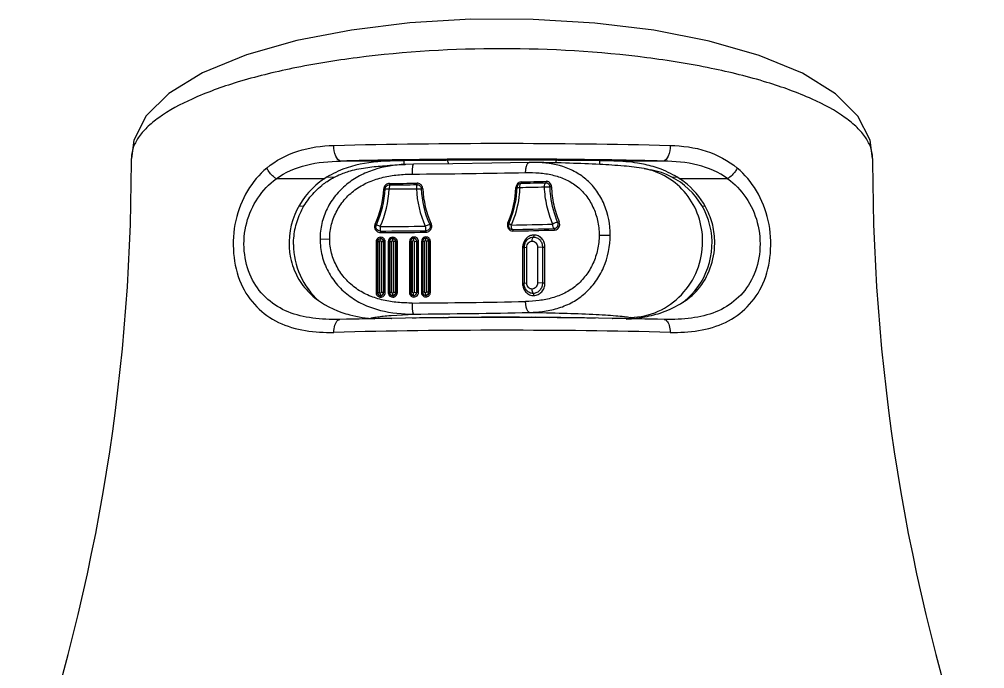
# Model space of a CAD drawing. Header units: millimetres. Extents: x 120 to 1856, y -818 to 764.
# Drawn here: x 1791.3 to 1855.7, y 720.9 to 764.2 of the extents above; entities that cross this region are included whole.
import ezdxf

# ---------------------------------------------------------------- set-up
doc = ezdxf.new("R2010")
doc.units = ezdxf.units.MM
doc.header["$LTSCALE"] = 0.1

msp = doc.modelspace()

# ---------------------------------------------------------------- linework, layer by layer
at = {"color": 7, "linetype": 'Continuous'}
for p, q in [((1798.8184, 754.9403), (1798.8184, 754.9264)), ((1848.2383, 754.9265), (1848.2383, 754.9412)), ((1848.2388, 754.9147), (1848.2389, 754.9268)), ((1816.0686, 754.7505), (1812.7719, 754.7505)), ((1816.2069, 754.8249), (1816.0635, 754.8224)), ((1817.0077, 754.5315), (1817.0036, 754.7632)), ((1817.0575, 754.5317), (1817.0776, 754.5327)), ((1817.1157, 754.5336), (1817.0582, 754.5306)), ((1817.0776, 754.5327), (1817.0582, 754.5317)), ((1817.6368, 754.5484), (1817.1157, 754.5336)), ((1825.7419, 754.6565), (1825.7385, 754.6565)), ((1827.1352, 754.7884), (1827.106, 754.6271)), ((1830.0491, 754.5271), (1830.0532, 754.7632)), ((1830.9933, 754.8224), (1830.8499, 754.8249)), ((1834.2849, 754.7505), (1830.9882, 754.7505)), ((1811.905, 753.6865), (1812.4023, 753.6976)), ((1833.0047, 754.2478), (1833.0038, 754.248)), ((1833.0055, 754.2476), (1833.4488, 754.1654)), ((1834.8252, 753.6938), (1835.1517, 753.6865)), ((1811.6927, 753.5778), (1808.4765, 753.5778)), ((1816.0285, 753.1717), (1816.0103, 752.8933)), ((1816.0346, 753.2644), (1816.0285, 753.1717)), ((1817.8627, 753.275), (1817.8521, 753.1822)), ((1824.5356, 753.2155), (1824.4699, 753.0727)), ((1824.522, 752.9963), (1824.5221, 752.9965)), ((1824.5221, 752.9965), (1824.7128, 752.9983)), ((1824.6169, 753.2028), (1824.6181, 753.2039)), ((1824.8176, 753.3677), (1824.7912, 753.2753)), ((1826.36, 753.0348), (1826.7068, 753.0439)), ((1826.478, 753.4032), (1826.4483, 753.3111)), ((1826.767, 753.2387), (1826.6927, 753.3262)), ((1826.8238, 753.047), (1826.7068, 753.0439)), ((1838.5803, 753.5778), (1835.3641, 753.5778)), ((1815.7396, 752.8935), (1815.6481, 752.8936)), ((1815.7396, 752.8935), (1816.0103, 752.8933)), ((1817.8208, 752.9039), (1818.1386, 752.9074)), ((1818.2459, 752.9087), (1818.1386, 752.9074)), ((1824.5231, 752.9947), (1824.459, 752.9943)), ((1809.9937, 751.7571), (1810.3482, 751.765)), ((1836.8509, 751.7618), (1837.04, 751.7576)), ((1815.1523, 750.5049), (1815.0683, 750.5417)), ((1815.4008, 750.3945), (1815.1523, 750.5049)), ((1818.7115, 750.5239), (1818.4162, 750.412)), ((1818.8111, 750.5612), (1818.7115, 750.5239)), ((1823.977, 750.5969), (1823.9188, 750.6312)), ((1824.1473, 750.4905), (1823.9753, 750.5946)), ((1827.3443, 750.7077), (1827.2352, 750.6687)), ((1815.4008, 750.3945), (1815.4145, 750.0927)), ((1815.4145, 750.0927), (1815.4191, 749.9921)), ((1818.6009, 750.1542), (1818.4519, 750.1105)), ((1818.4519, 750.1105), (1818.4639, 750.01)), ((1818.7068, 750.2714), (1818.6325, 750.1773)), ((1823.8926, 750.3926), (1823.9183, 750.3098)), ((1823.9252, 750.295), (1824.021, 750.1723)), ((1823.9908, 750.326), (1823.9877, 750.3315)), ((1824.0089, 750.2985), (1823.9908, 750.326)), ((1824.2222, 750.1919), (1824.2474, 750.0924)), ((1827.0033, 750.256), (1827.0341, 750.1574)), ((1830.0075, 749.8264), (1830.7448, 749.8267)), ((1811.3973, 749.5601), (1812.0422, 749.5788)), ((1815.145, 749.4716), (1815.13, 749.3793)), ((1815.13, 749.3793), (1815.222, 749.3833)), ((1815.13, 749.3793), (1815.13, 745.984)), ((1815.2202, 749.3879), (1815.2609, 749.3933)), ((1815.2202, 749.3879), (1815.2202, 745.9925)), ((1815.2609, 749.3933), (1815.3612, 749.3957)), ((1815.4346, 749.6798), (1815.3398, 749.6645)), ((1815.3612, 746.0004), (1815.3612, 749.3957)), ((1815.4148, 749.4458), (1815.4233, 749.5879)), ((1815.4837, 749.5786), (1815.4236, 749.588)), ((1815.4291, 749.5877), (1815.4866, 749.5783)), ((1815.4346, 749.6798), (1815.4295, 749.5857)), ((1815.4682, 749.3961), (1815.4682, 746.0007)), ((1815.4682, 749.3961), (1815.5752, 749.3942)), ((1815.5292, 749.5584), (1815.4837, 749.5786)), ((1815.5346, 749.5561), (1815.5296, 749.5591)), ((1815.5361, 749.5553), (1815.5346, 749.5561)), ((1815.5939, 749.5021), (1815.5361, 749.5553)), ((1815.5752, 749.3942), (1815.6271, 749.3889)), ((1815.5891, 749.505), (1815.6175, 749.4491)), ((1815.6224, 749.4461), (1815.5939, 749.5021)), ((1815.6175, 749.4491), (1815.6271, 749.3889)), ((1815.632, 749.3861), (1815.6224, 749.4461)), ((1815.6271, 745.9936), (1815.6271, 749.3889)), ((1815.6271, 749.3889), (1815.632, 749.3861)), ((1815.632, 749.3861), (1815.632, 745.9907)), ((1815.632, 749.3861), (1815.6425, 749.3841)), ((1815.6425, 749.3841), (1815.7387, 749.3813)), ((1815.7387, 745.986), (1815.7387, 749.3813)), ((1815.9605, 749.4745), (1815.9456, 749.3821)), ((1815.9456, 749.3821), (1816.0339, 749.3859)), ((1815.9456, 749.3821), (1815.9456, 745.9868)), ((1816.0325, 749.391), (1816.0707, 749.3962)), ((1816.0325, 749.391), (1816.0325, 745.9957)), ((1816.0707, 749.3962), (1816.1696, 749.3988)), ((1816.2485, 749.683), (1816.1543, 749.6676)), ((1816.1696, 746.0035), (1816.1696, 749.3988)), ((1816.2262, 749.5541), (1816.2222, 749.449)), ((1816.2347, 749.5912), (1816.2262, 749.5541)), ((1816.2944, 749.582), (1816.2347, 749.5912)), ((1816.2405, 749.5909), (1816.2973, 749.5815)), ((1816.2485, 749.683), (1816.2411, 749.5888)), ((1816.2745, 749.3993), (1816.2745, 746.004)), ((1816.3842, 749.3975), (1816.2745, 749.3993)), ((1816.3392, 749.562), (1816.2944, 749.582)), ((1816.3447, 749.5597), (1816.3396, 749.5627)), ((1816.3447, 749.5597), (1816.3424, 749.561)), ((1816.4037, 749.5058), (1816.3447, 749.5597)), ((1816.4374, 749.3922), (1816.3842, 749.3975)), ((1816.3994, 749.5084), (1816.4277, 749.4525)), ((1816.432, 749.4498), (1816.4037, 749.5058)), ((1816.4277, 749.4525), (1816.4374, 749.3922)), ((1816.4416, 749.3896), (1816.432, 749.4498)), ((1816.4374, 745.9968), (1816.4374, 749.3922)), ((1816.4374, 749.3922), (1816.4416, 749.3896)), ((1816.4416, 749.3896), (1816.4416, 745.9943)), ((1816.4416, 749.3896), (1816.4524, 749.3877)), ((1816.4524, 749.3877), (1816.551, 749.3849)), ((1816.551, 745.9896), (1816.551, 749.3849)), ((1817.3742, 749.4822), (1817.3594, 749.3896)), ((1817.3594, 749.3896), (1817.4413, 749.3931)), ((1817.3594, 749.3896), (1817.3594, 745.9943)), ((1817.4408, 749.3991), (1817.5711, 749.4069)), ((1817.4408, 749.3991), (1817.4408, 746.0037)), ((1817.6596, 749.6912), (1817.5664, 749.6756)), ((1817.5711, 746.0115), (1817.5711, 749.4069)), ((1817.6218, 749.4571), (1817.6408, 749.5994)), ((1817.7014, 749.5901), (1817.6408, 749.5994)), ((1817.6472, 749.5991), (1817.703, 749.5898)), ((1817.6596, 749.6912), (1817.6482, 749.597)), ((1817.6724, 749.4076), (1817.6724, 746.0122)), ((1817.6724, 749.4076), (1817.7859, 749.4059)), ((1817.7438, 749.571), (1817.7014, 749.5901)), ((1817.7491, 749.5686), (1817.7407, 749.5733)), ((1817.7491, 749.5686), (1817.7441, 749.5716)), ((1817.8078, 749.5148), (1817.7491, 749.5686)), ((1817.7859, 749.4059), (1817.8421, 749.4005)), ((1817.8042, 749.5171), (1817.8324, 749.4611)), ((1817.8358, 749.4589), (1817.8078, 749.5148)), ((1817.8324, 749.4611), (1817.8421, 749.4005)), ((1817.8453, 749.3986), (1817.8358, 749.4589)), ((1817.8421, 746.0051), (1817.8421, 749.4005)), ((1817.8421, 749.4005), (1817.8453, 749.3986)), ((1817.8453, 749.3986), (1817.8453, 746.0032)), ((1817.8453, 749.3986), (1817.8566, 749.3966)), ((1817.8566, 749.3966), (1817.9592, 749.3938)), ((1817.9592, 745.9985), (1817.9592, 749.3938)), ((1818.1746, 749.488), (1818.1598, 749.3954)), ((1818.1598, 749.3954), (1818.2381, 749.3987)), ((1818.1598, 749.3954), (1818.1598, 746.0001)), ((1818.2381, 749.4052), (1818.3644, 749.4129)), ((1818.2381, 749.4052), (1818.2381, 746.0098)), ((1818.3644, 746.0176), (1818.3644, 749.4129)), ((1818.4584, 749.6974), (1818.3657, 749.6817)), ((1818.4215, 749.5684), (1818.4142, 749.4633)), ((1818.4368, 749.6055), (1818.4215, 749.5684)), ((1818.5117, 749.5912), (1818.4368, 749.6055)), ((1818.4584, 749.6974), (1818.4448, 749.6031)), ((1818.4638, 749.4138), (1818.4638, 746.0184)), ((1818.6373, 749.4067), (1818.4638, 749.4138)), ((1818.5386, 749.5779), (1818.5117, 749.5912)), ((1818.5404, 749.5768), (1818.5386, 749.5779)), ((1818.5988, 749.5234), (1818.5404, 749.5768)), ((1818.5442, 749.5752), (1818.5407, 749.5772)), ((1818.6373, 749.4067), (1818.5988, 749.5234)), ((1818.6021, 749.5211), (1818.6399, 749.4051)), ((1818.6373, 746.0114), (1818.6373, 749.4067)), ((1818.6373, 749.4067), (1818.6399, 749.4051)), ((1818.6399, 749.4051), (1818.6399, 746.0098)), ((1818.6399, 749.4051), (1818.7565, 749.4005)), ((1818.7565, 746.0051), (1818.7565, 749.4005)), ((1824.9018, 748.9914), (1824.9965, 748.9987)), ((1824.9018, 748.9914), (1824.9018, 746.5947)), ((1824.9965, 748.999), (1825.1829, 749.0136)), ((1824.9965, 748.999), (1824.9965, 746.6023)), ((1825.1829, 746.6169), (1825.1829, 749.0136)), ((1825.897, 749.0294), (1825.897, 746.6327)), ((1825.897, 749.0294), (1826.2264, 749.0263)), ((1826.2264, 749.0263), (1826.2264, 746.6296)), ((1826.2264, 749.0263), (1826.3934, 749.0248)), ((1826.3934, 746.6281), (1826.3934, 749.0248)), ((1824.9965, 746.602), (1824.9018, 746.5947)), ((1825.1829, 746.6169), (1824.9965, 746.6023)), ((1826.2264, 746.6296), (1825.897, 746.6327)), ((1826.3934, 746.6281), (1826.2264, 746.6296)), ((1815.1983, 745.9857), (1815.13, 745.984)), ((1815.2227, 745.9881), (1815.1983, 745.9857)), ((1815.2202, 745.9925), (1815.261, 745.9979)), ((1815.2202, 745.9926), (1815.2314, 745.9262)), ((1815.2314, 745.9262), (1815.27, 745.8619)), ((1815.261, 745.9979), (1815.3067, 745.9997)), ((1815.4177, 745.8407), (1815.4148, 745.9506)), ((1815.6271, 745.9936), (1815.4682, 746.0007)), ((1815.632, 745.9907), (1815.6271, 745.9936)), ((1815.7387, 745.986), (1815.632, 745.9907)), ((1816.0121, 745.9885), (1815.9456, 745.9868)), ((1816.0349, 745.9907), (1816.0121, 745.9885)), ((1816.0325, 745.9957), (1816.0446, 745.9272)), ((1816.1164, 746.0027), (1816.034, 745.9968)), ((1816.0446, 745.9272), (1816.0836, 745.8637)), ((1816.2222, 745.9538), (1816.2259, 745.8473)), ((1816.4374, 745.9968), (1816.2745, 746.004)), ((1816.4416, 745.9943), (1816.4374, 745.9968)), ((1816.551, 745.9896), (1816.4416, 745.9943)), ((1817.4228, 745.9961), (1817.3594, 745.9943)), ((1817.4427, 745.998), (1817.4228, 745.9961)), ((1817.5204, 746.0107), (1817.4408, 746.0037)), ((1817.4408, 746.0037), (1817.4533, 745.9346)), ((1817.4533, 745.9346), (1817.4924, 745.871)), ((1817.6277, 745.8535), (1817.6218, 745.9619)), ((1817.6724, 746.0122), (1817.8421, 746.0051)), ((1817.8453, 746.0032), (1817.8421, 746.0051)), ((1817.9592, 745.9985), (1817.8453, 746.0032)), ((1818.2214, 746.0019), (1818.1598, 746.0001)), ((1818.2396, 746.0036), (1818.2214, 746.0019)), ((1818.3151, 746.0167), (1818.2381, 746.0098)), ((1818.2381, 746.0098), (1818.2505, 745.9409)), ((1818.2505, 745.9409), (1818.2897, 745.8769)), ((1818.4142, 745.9681), (1818.421, 745.8616)), ((1818.6373, 746.0114), (1818.4638, 746.0184)), ((1818.6399, 746.0098), (1818.6373, 746.0114)), ((1818.7565, 746.0051), (1818.6399, 746.0098)), ((1815.27, 745.8619), (1815.3183, 745.8227)), ((1815.3181, 745.8219), (1815.3222, 745.8195)), ((1815.319, 745.8214), (1815.3222, 745.8195)), ((1815.4241, 745.793), (1815.3616, 745.8025)), ((1815.3656, 745.8001), (1815.4238, 745.7904)), ((1815.4241, 745.793), (1815.4177, 745.8407)), ((1815.4285, 745.7904), (1815.4241, 745.793)), ((1815.4285, 745.7904), (1815.4346, 745.6853)), ((1816.0836, 745.8637), (1816.1309, 745.8253)), ((1816.1303, 745.8249), (1816.1355, 745.8218)), ((1816.2354, 745.7962), (1816.1733, 745.8056)), ((1816.1776, 745.8031), (1816.2351, 745.7936)), ((1816.2259, 745.8473), (1816.2354, 745.7962)), ((1816.2398, 745.7936), (1816.2354, 745.7962)), ((1816.2398, 745.7936), (1816.2485, 745.6885)), ((1817.4924, 745.871), (1817.5391, 745.8329)), ((1817.5382, 745.8327), (1817.5431, 745.8298)), ((1817.5431, 745.8298), (1817.5504, 745.8257)), ((1817.6418, 745.8044), (1817.5806, 745.8137)), ((1817.5851, 745.811), (1817.6415, 745.8018)), ((1817.6418, 745.8044), (1817.6277, 745.8535)), ((1817.6462, 745.8018), (1817.6418, 745.8044)), ((1817.6462, 745.8018), (1817.6596, 745.6967)), ((1818.2897, 745.8769), (1818.3365, 745.8385)), ((1818.3353, 745.8386), (1818.3405, 745.8356)), ((1818.3356, 745.8391), (1818.3365, 745.8385)), ((1818.3405, 745.8356), (1818.351, 745.8298)), ((1818.3773, 745.82), (1818.4381, 745.8105)), ((1818.3818, 745.8171), (1818.4378, 745.808)), ((1818.421, 745.8616), (1818.4381, 745.8105)), ((1818.4424, 745.808), (1818.4381, 745.8105)), ((1818.4424, 745.808), (1818.4584, 745.7029)), ((1812.7237, 744.2011), (1812.4524, 744.1977)), ((1816.1063, 744.4676), (1816.1345, 744.4699)), ((1816.1345, 744.4699), (1817.6408, 744.5612)), ((1816.1541, 744.2735), (1816.1837, 744.274)), ((1819.5961, 744.3243), (1819.9728, 744.3285)), ((1825.7904, 744.3794), (1826.7083, 744.3318)), ((1830.8732, 744.274), (1830.9025, 744.2735)), ((1832.3537, 744.2901), (1832.0938, 744.3383)), ((1834.6079, 744.1977), (1834.3331, 744.2011))]:
    msp.add_line(p, q, dxfattribs=at)
for points in [[(1848.2382, 754.9141), (1848.0649, 756.1404), (1847.2483, 757.7498), (1845.7727, 759.2294), (1843.5648, 760.5974), (1840.6772, 761.7933), (1837.3409, 762.7484), (1833.6587, 763.4659), (1829.7172, 763.9478), (1825.6121, 764.192), (1821.4611, 764.1935), (1817.3836, 763.9535), (1813.4892, 763.4807), (1809.8492, 762.7796), (1806.5017, 761.836), (1803.5714, 760.6375), (1801.3177, 759.2549), (1799.8157, 757.7592), (1798.9907, 756.1353), (1798.8185, 754.9141)], [(1825.3503, 754.6547), (1822.8612, 754.6082), (1820.2457, 754.5721), (1817.6368, 754.5484)], [(1825.7384, 754.6557), (1825.6591, 754.6567), (1825.3502, 754.6547)], [(1824.522, 752.9963), (1824.4409, 752.1964), (1824.2497, 751.3541), (1823.9753, 750.5946)], [(1815.4236, 749.588), (1815.3739, 749.5813), (1815.3125, 749.5544), (1815.2621, 749.5094), (1815.2296, 749.449), (1815.2202, 749.3879)], [(1816.2347, 749.5912), (1816.185, 749.5844), (1816.1224, 749.5562), (1816.0727, 749.5103), (1816.0416, 749.4509), (1816.0325, 749.391)], [(1817.6408, 749.5994), (1817.5691, 749.5852), (1817.5028, 749.5427), (1817.4578, 749.4793), (1817.4408, 749.3991)], [(1818.4368, 749.6055), (1818.3653, 749.5913), (1818.2997, 749.5487), (1818.255, 749.485), (1818.2381, 749.4052)], [(1825.0458, 749.2587), (1825.0058, 749.1123), (1824.9965, 748.999)]]:
    msp.add_lwpolyline(points, dxfattribs=at)
for centre, radius, start, end in [((1669.1742, 754.6678), 129.644, 0, 0.114425), ((1977.8826, 754.6678), 129.644, 179.885519, 180), ((1669.2649, 754.666), 129.5533, 340.449588, 0.000765), ((1822.317, 393.3443), 361.5322, 90.991113, 91.512889), ((1823.5284, 341.8998), 412.9181, 88.964834, 91.035166), ((1823.5284, 315.66), 439.2259, 89.044886, 90.955114), ((1824.9868, 404.6467), 350.2272, 88.47869, 89.017308), ((1977.7907, 754.6659), 129.5521, 179.99917, 199.550533), ((1813.899, 1292.9381), 539.0658, 270.388106, 271.190852), ((1814.7854, 748.9011), 5.6068, 123.476419, 127.32177), ((1814.6926, 749.1813), 5.0693, 128.513949, 128.872247), ((1814.7269, 749.1373), 5.1251, 124.27904, 128.508268), ((1816.0377, 752.8744), 0.3905, 129.369077, 139.21272), ((1813.532, 1342.8454), 589.679, 270.2425741, 270.4197716), ((1813.5425, 1337.9025), 584.6434, 270.2442061, 270.4233215), ((1817.8644, 752.8943), 0.3812, 40.682574, 50.813893), ((1824.8773, 752.9758), 0.4188, 176.018226, 177.47767), ((1824.8748, 752.9761), 0.4162, 166.577988, 176.03249), ((1824.8216, 752.9837), 0.2998, 133.036869, 177.598667), ((1824.8519, 752.9858), 0.391, 139.777434, 144.022284), ((1824.8454, 752.9913), 0.3825, 131.164714, 139.781391), ((1815.2735, 1215.8348), 462.9328, 271.168348, 271.372268), ((1817.4517, 1131.7673), 378.5632, 271.110915, 271.361769), ((1813.1337, 1319.0372), 565.7908, 271.18292, 271.351111), ((1832.2714, 748.9011), 5.6068, 52.67823, 56.523581), ((1809.4445, 753.1755), 6.21, 334.904933, 357.397934), ((1809.4159, 753.1818), 6.3302, 334.983621, 357.389674), ((1809.3583, 753.1921), 6.6587, 335.156307, 357.428426), ((1813.5477, 1332.1179), 579.2298, 270.2435924, 270.422684), ((1824.5779, 753.2015), 6.7637, 182.521864, 204.356912), ((1824.5847, 753.1962), 6.4526, 182.564701, 204.465082), ((1824.5696, 753.1897), 6.3299, 182.544433, 204.534247), ((1817.8005, 753.2731), 6.6643, 336.645244, 357.602481), ((1824.2508, 750.4757), 0.3, 156.657656, 208.745011), ((1815.4383, 1205.4954), 455.0883, 271.096534, 271.444686), ((1813.5612, 1326.8483), 576.4568, 270.1828429, 270.4825632), ((1813.734, 1296.1868), 546.0967, 270.176319, 270.495002), ((1813.586, 1326.6909), 576.7018, 270.1821035, 270.4844853), ((1818.4471, 750.3989), 0.289, 302.141238, 309.914986), ((1824.2684, 750.4623), 0.3818, 203.544051, 205.988261), ((1815.454, 1190.8935), 440.7888, 271.139798, 271.501397), ((1814.151, 1256.1829), 506.1904, 271.142494, 271.45802), ((1814.6653, 749.2066), 5.0347, 180.019301, 228.347621), ((1815.4249, 749.3893), 0.1985, 88.791046, 90.24268), ((1815.4249, 749.3816), 0.2061, 59.456906, 72.59603), ((1815.4287, 749.3884), 0.1983, 54.522329, 59.296119), ((1815.4314, 749.3825), 0.202, 59.286979, 60.807356), ((1815.4278, 749.3876), 0.1995, 36.049527, 54.447843), ((1816.2363, 749.3948), 0.1962, 88.751236, 90.2624), ((1816.236, 749.3862), 0.2047, 59.577328, 72.567054), ((1816.2395, 749.3925), 0.1975, 54.478103, 59.301505), ((1816.2385, 749.3915), 0.1989, 35.998207, 54.402513), ((1817.6428, 749.4067), 0.1925, 88.686787, 90.293847), ((1817.642, 749.3963), 0.2029, 63.851389, 72.506677), ((1817.6479, 749.3981), 0.1983, 62.082306, 65.169586), ((1817.6434, 749.3994), 0.1995, 59.689519, 63.837942), ((1817.6452, 749.4024), 0.1959, 54.390294, 59.291889), ((1817.6439, 749.4011), 0.1978, 35.902232, 54.311028), ((1818.4391, 749.4164), 0.1889, 88.644983, 90.315824), ((1818.4387, 749.4102), 0.1951, 72.079076, 88.574275), ((1818.4384, 749.4094), 0.196, 66.306584, 72.0528), ((1818.4368, 749.4058), 0.2, 59.381053, 66.301368), ((1818.4414, 749.4059), 0.1975, 58.749245, 60.53031), ((1818.4408, 749.4048), 0.1987, 53.783175, 58.745775), ((1818.4384, 749.4019), 0.2025, 36.037538, 53.722034), ((1815.368, 743.4389), 2.5615, 90.151417, 91.372492), ((1816.1797, 743.4867), 2.5168, 90.228758, 91.43985), ((1817.5866, 743.5773), 2.4343, 90.36509, 91.556369), ((1818.3828, 743.6382), 2.3795, 90.442686, 91.63107), ((1815.424, 745.991), 0.1995, 229.28037, 238.230059), ((1815.421, 745.995), 0.2014, 239.289198, 240.612396), ((1815.4234, 745.9998), 0.2067, 240.663253, 252.589873), ((1815.4281, 745.9983), 0.2078, 239.35332, 252.498108), ((1815.428, 745.9902), 0.1998, 268.797953, 270.143741), ((1816.2442, 745.9878), 0.2985, 231.830254, 232.739669), ((1816.2355, 745.9922), 0.1976, 229.373999, 237.92168), ((1816.2326, 745.9972), 0.2005, 239.382424, 240.720904), ((1816.2365, 745.9938), 0.1995, 237.928922, 239.287058), ((1816.2348, 746.0015), 0.2053, 240.766849, 252.562383), ((1816.2392, 745.9988), 0.2052, 239.626978, 252.517995), ((1816.2388, 745.9897), 0.1962, 268.89072, 270.263241), ((1817.6558, 745.9927), 0.2956, 231.019942, 231.97947), ((1817.6441, 745.9988), 0.197, 215.777485, 229.421019), ((1817.6424, 745.9969), 0.1944, 229.444354, 237.82655), ((1817.6431, 745.9982), 0.1959, 237.835395, 239.287681), ((1817.6415, 746.0069), 0.2025, 239.535593, 252.51289), ((1817.6454, 746.0026), 0.2009, 241.745121, 252.512737), ((1814.1436, 1266.5976), 521.3122, 270.374437, 271.204522), ((1817.6446, 745.9919), 0.1901, 269.067682, 270.475301), ((1818.455, 745.9971), 0.294, 230.596247, 231.540846), ((1818.4409, 746.0035), 0.1957, 215.622581, 229.459877), ((1818.4388, 746.0011), 0.1925, 229.487085, 237.516104), ((1818.4394, 746.0021), 0.1937, 237.526196, 239.288694), ((1818.4389, 746.0098), 0.1996, 239.145507, 252.027441), ((1818.4415, 746.0061), 0.1983, 242.830095, 252.489709), ((1818.4405, 745.9948), 0.1868, 269.177823, 270.598592), ((1813.926, 1294.5795), 550.0309, 270.386962, 271.191689), ((1822.1571, 378.4863), 365.8364, 90.940205, 91.477693), ((1823.5284, 292.1225), 452.2111, 89.069362, 90.930631), ((1823.1127, 441.9836), 302.3612, 90.666385, 91.056345), ((1823.5288, 404.9722), 339.3749, 89.617152, 90.60035), ((1823.6084, 414.6412), 329.7056, 89.330935, 89.619758), ((1823.8831, 438.1438), 306.2014, 88.898268, 89.330987), ((1824.6586, 367.0642), 377.261, 88.530445, 89.051674), ((1831.0968, 755.5743), 11.3715, 273.572725, 277.069561), ((1831.2369, 754.3676), 10.1568, 277.123093, 277.947756)]:
    msp.add_arc(centre, radius, start, end, dxfattribs=at)
for centre, major_axis, ratio, start_param, end_param in [((1832.4946, 749.2572), (4.8235, 1.4669), 0.9895076, -1.1967232, 1.0878766), ((1823.5284, 772.5481), (0.9403, 41.4777), 0.0850288, -2.3167782, -2.3155805)]:
    msp.add_ellipse(centre, major_axis=major_axis, ratio=ratio, start_param=start_param, end_param=end_param, dxfattribs=at)
for points, knots in [([(1848.2383, 754.9412), (1848.2374, 755.1722), (1848.1491, 755.66), (1847.7786, 756.3563), (1847.189, 757.032), (1846.0357, 757.9712), (1844.0241, 759.0351), (1841.014, 760.1111), (1837.319, 761.0191), (1831.4353, 761.9635), (1823.5237, 762.4154), (1815.6174, 761.9654), (1809.7407, 761.0182), (1806.0518, 760.1154), (1803.0385, 759.0387), (1801.0257, 757.9731), (1799.8683, 757.0329), (1799.2788, 756.3564), (1798.9082, 755.6598), (1798.819, 755.1712), (1798.8184, 754.9403)], [0, 0, 0, 0, 0.0128449, 0.0269931, 0.0433713, 0.0624043, 0.1094214, 0.1689598, 0.2399223, 0.3206905, 0.5001048, 0.6794496, 0.7598874, 0.8309009, 0.8903256, 0.9375746, 0.9566022, 0.9729649, 0.9871567, 1, 1, 1, 1]), ([(1807.8419, 754.2845), (1808.4424, 754.7965), (1809.9051, 755.559), (1811.5098, 755.772), (1812.3182, 755.7959)], [0, 0, 0, 0, 0.4938432, 1, 1, 1, 1]), ([(1812.7719, 754.7505), (1812.6204, 754.766), (1812.357, 755.1755), (1812.3182, 755.5517), (1812.3182, 755.7957)], [0, 0, 0, 0, 0.3842284, 1, 1, 1, 1]), ([(1834.7386, 755.7957), (1834.7386, 755.5517), (1834.6998, 755.1756), (1834.4364, 754.766), (1834.2849, 754.7505)], [0, 0, 0, 0, 0.6156465, 1, 1, 1, 1]), ([(1834.7386, 755.7966), (1835.55, 755.7749), (1837.1582, 755.5647), (1838.6129, 754.7911), (1839.2151, 754.2849)], [0, 0, 0, 0, 0.5078365, 1, 1, 1, 1]), ([(1807.8419, 754.2845), (1807.3453, 753.8534), (1806.4423, 752.7904), (1805.664, 750.7954), (1805.5321, 748.6336), (1805.9945, 746.6018), (1807.0786, 744.9806), (1809.1359, 743.5387), (1811.0625, 743.3213), (1812.3077, 743.3444)], [0, 0, 0, 0, 0.1251598, 0.2603947, 0.4003824, 0.5317044, 0.6500109, 0.762959, 1, 1, 1, 1]), ([(1808.4765, 753.5778), (1808.4123, 753.6193), (1808.1588, 753.8126), (1807.9518, 754.0688), (1807.8419, 754.2845)], [0, 0, 0, 0, 0.2399326, 1, 1, 1, 1]), ([(1808.4765, 753.5778), (1809.072, 754.0105), (1810.4985, 754.6111), (1812.0062, 754.7371), (1812.7719, 754.7505)], [0, 0, 0, 0, 0.4901078, 1, 1, 1, 1]), ([(1817.0582, 754.5317), (1816.3632, 754.4951), (1815.315, 754.3332), (1814.0236, 753.7962), (1813.144, 753.2218), (1812.4007, 752.4798), (1811.8347, 751.5946), (1811.48, 750.6055), (1811.399, 749.9077), (1811.3995, 749.5601)], [0, 0, 0, 0, 0.2501863, 0.3754259, 0.500476, 0.6253452, 0.7501564, 0.8750265, 1, 1, 1, 1]), ([(1811.8404, 753.3722), (1812.0977, 753.5476), (1812.6099, 753.832), (1813.5313, 754.1606), (1814.5594, 754.344), (1815.7766, 754.4581), (1816.6051, 754.5086), (1817.0575, 754.5317)], [0, 0, 0, 0, 0.17259, 0.322512, 0.5402138, 0.748992, 1, 1, 1, 1]), ([(1816.0686, 754.7505), (1815.7964, 754.7454), (1814.7307, 754.6938), (1813.6635, 754.4878), (1812.9202, 754.204)], [0, 0, 0, 0, 0.254943, 1, 1, 1, 1]), ([(1817.5505, 753.8847), (1817.5505, 753.9665), (1817.5541, 754.1235), (1817.5691, 754.3287), (1817.5924, 754.4673), (1817.6142, 754.5316), (1817.6301, 754.5483), (1817.6367, 754.5484)], [0, 0, 0, 0, 0.3613588, 0.6917884, 0.9129132, 0.9708906, 1, 1, 1, 1]), ([(1825.1023, 753.9888), (1825.1023, 754.0706), (1825.1128, 754.2293), (1825.1529, 754.4165), (1825.2076, 754.5395), (1825.2577, 754.616), (1825.315, 754.6538), (1825.35, 754.6547)], [0, 0, 0, 0, 0.3265052, 0.6326503, 0.7582558, 0.8600642, 1, 1, 1, 1]), ([(1833.0038, 754.2476), (1832.5611, 754.3297), (1831.5732, 754.4391), (1829.9162, 754.5436), (1827.9412, 754.6178), (1826.5075, 754.6465), (1825.7419, 754.6565)], [0, 0, 0, 0, 0.1855441, 0.408952, 0.6844111, 1, 1, 1, 1]), ([(1830.7432, 749.8266), (1830.7449, 750.5205), (1830.5421, 751.565), (1829.8879, 752.7533), (1829.2412, 753.4863), (1828.4642, 754.0389), (1827.3106, 754.5331), (1826.3651, 754.6483), (1825.7419, 754.6565)], [0, 0, 0, 0, 0.2672849, 0.3956761, 0.5196179, 0.6404498, 0.7598933, 1, 1, 1, 1]), ([(1833.0791, 754.5185), (1832.9097, 754.5561), (1832.2197, 754.6871), (1831.5165, 754.7407), (1830.9882, 754.7505)], [0, 0, 0, 0, 0.2471979, 1, 1, 1, 1]), ([(1838.5803, 753.5778), (1837.985, 754.0082), (1836.5631, 754.6199), (1835.0526, 754.7374), (1834.2849, 754.7505)], [0, 0, 0, 0, 0.4889618, 1, 1, 1, 1]), ([(1834.7491, 743.3444), (1835.9943, 743.3196), (1837.9221, 743.538), (1839.9773, 744.9828), (1841.0631, 746.6025), (1841.527, 748.6346), (1841.3907, 750.7955), (1840.6192, 752.7939), (1839.7111, 753.8533), (1839.2149, 754.2845)], [0, 0, 0, 0, 0.2370443, 0.3500182, 0.4683162, 0.5996277, 0.7395833, 0.8748837, 1, 1, 1, 1]), ([(1839.2149, 754.2845), (1839.1798, 754.2157), (1839.0145, 753.9433), (1838.7828, 753.7089), (1838.5803, 753.5778)], [0, 0, 0, 0, 0.2426237, 1, 1, 1, 1]), ([(1812.0422, 749.5788), (1812.0441, 749.9043), (1812.1274, 750.5583), (1812.4952, 751.4732), (1813.0635, 752.2788), (1813.8044, 752.931), (1814.6718, 753.3995), (1815.6086, 753.6968), (1816.5754, 753.8514), (1817.226, 753.8828), (1817.5505, 753.8847)], [0, 0, 0, 0, 0.1249375, 0.2498598, 0.3748536, 0.4999707, 0.6252259, 0.7504533, 0.8754448, 1, 1, 1, 1]), ([(1825.1023, 753.9888), (1825.4028, 753.9953), (1826.0005, 753.9818), (1826.8838, 753.8529), (1827.7285, 753.5794), (1828.4998, 753.1292), (1829.1436, 752.4886), (1829.6273, 751.6949), (1829.9368, 750.7922), (1830.006, 750.15), (1830.0075, 749.8264)], [0, 0, 0, 0, 0.1237552, 0.2457218, 0.3664151, 0.4871735, 0.6100189, 0.7364545, 0.8667266, 1, 1, 1, 1]), ([(1836.9059, 749.4025), (1836.9059, 749.9721), (1836.7162, 751.1139), (1835.8861, 752.6207), (1834.6069, 753.7449), (1833.5462, 754.1475), (1833.0047, 754.2478)], [0, 0, 0, 0, 0.2543942, 0.5058502, 0.7540061, 1, 1, 1, 1]), ([(1812.4524, 744.1976), (1811.8626, 744.1981), (1810.715, 744.2602), (1809.0726, 744.6923), (1807.6832, 745.6179), (1806.6833, 747.015), (1806.248, 748.7816), (1806.43, 751.2155), (1807.527, 752.8821), (1808.4765, 753.5778)], [0, 0, 0, 0, 0.1272519, 0.2470794, 0.3618813, 0.4801607, 0.6092321, 0.7460455, 1, 1, 1, 1]), ([(1811.386, 753.3598), (1810.6579, 752.8044), (1809.4343, 751.2458), (1809.1892, 748.7698), (1809.835, 747.0035), (1810.8952, 745.6007), (1812.06, 744.9452), (1812.8587, 744.6717)], [0, 0, 0, 0, 0.2533021, 0.5199707, 0.6467965, 0.7665048, 1, 1, 1, 1]), ([(1809.6306, 749.2049), (1809.6305, 749.5807), (1809.7155, 750.3346), (1810.0909, 751.4052), (1810.6917, 752.3619), (1811.2224, 752.8951), (1811.5112, 753.1279)], [0, 0, 0, 0, 0.2511159, 0.5019832, 0.7520858, 1, 1, 1, 1]), ([(1815.7396, 752.8935), (1815.7429, 752.9655), (1815.8074, 753.1122), (1815.9566, 753.1714), (1816.0285, 753.1717)], [0, 0, 0, 0, 0.50033, 1, 1, 1, 1]), ([(1817.8521, 753.1822), (1817.8452, 753.1719), (1817.8371, 753.138), (1817.8277, 753.0775), (1817.8221, 752.9959), (1817.8208, 752.9359), (1817.8208, 752.9039)], [0, 0, 0, 0, 0.1328452, 0.3595125, 0.658871, 1, 1, 1, 1]), ([(1817.8521, 753.1822), (1817.9233, 753.1827), (1818.0722, 753.125), (1818.1353, 752.9789), (1818.1386, 752.9074)], [0, 0, 0, 0, 0.4984995, 1, 1, 1, 1]), ([(1818.1052, 753.1898), (1818.0713, 753.2172), (1817.9937, 753.2612), (1817.9056, 753.2752), (1817.862, 753.2751)], [0, 0, 0, 0, 0.4998339, 1, 1, 1, 1]), ([(1824.7128, 752.9983), (1824.7038, 752.7829), (1824.6293, 751.9262), (1824.4004, 751.0826), (1824.1473, 750.4905)], [0, 0, 0, 0, 0.2507562, 1, 1, 1, 1]), ([(1824.8141, 753.367), (1824.7546, 753.3664), (1824.6734, 753.3404), (1824.6091, 753.2927), (1824.5936, 753.2793)], [0, 0, 0, 0, 0.7438783, 1, 1, 1, 1]), ([(1824.6181, 753.2039), (1824.63, 753.2149), (1824.6799, 753.2539), (1824.7442, 753.2744), (1824.7912, 753.2753)], [0, 0, 0, 0, 0.2565068, 1, 1, 1, 1]), ([(1824.7128, 752.9983), (1824.7128, 753.0576), (1824.7206, 753.141), (1824.7539, 753.2334), (1824.7777, 753.2663), (1824.7912, 753.2753)], [0, 0, 0, 0, 0.6042705, 0.8349682, 1, 1, 1, 1]), ([(1826.36, 753.0348), (1826.36, 753.0938), (1826.3691, 753.1773), (1826.4068, 753.2695), (1826.4336, 753.3019), (1826.4483, 753.3111)], [0, 0, 0, 0, 0.5935392, 0.8258482, 1, 1, 1, 1]), ([(1826.9119, 750.5518), (1826.7476, 750.9416), (1826.4873, 751.7576), (1826.3776, 752.6069), (1826.36, 753.0348)], [0, 0, 0, 0, 0.4969253, 1, 1, 1, 1]), ([(1826.4483, 753.3111), (1826.481, 753.3118), (1826.5484, 753.2989), (1826.6623, 753.2199), (1826.7036, 753.1131), (1826.7068, 753.0439)], [0, 0, 0, 0, 0.2420793, 0.4886232, 1, 1, 1, 1]), ([(1826.6927, 753.3262), (1826.6625, 753.3516), (1826.5931, 753.3925), (1826.5136, 753.4041), (1826.4746, 753.4037)], [0, 0, 0, 0, 0.5031309, 1, 1, 1, 1]), ([(1826.7068, 753.0439), (1826.7151, 752.8385), (1826.7845, 752.0276), (1826.9983, 751.2286), (1827.2352, 750.6687)], [0, 0, 0, 0, 0.2526838, 1, 1, 1, 1]), ([(1826.8238, 753.047), (1826.8231, 753.064), (1826.8164, 753.1308), (1826.7928, 753.196), (1826.7668, 753.2387)], [0, 0, 0, 0, 0.2543918, 1, 1, 1, 1]), ([(1826.8238, 753.047), (1826.8404, 752.6437), (1826.9439, 751.8435), (1827.1894, 751.0748), (1827.3443, 750.7077)], [0, 0, 0, 0, 0.5032783, 1, 1, 1, 1]), ([(1838.5803, 753.5778), (1839.0469, 753.2356), (1839.8909, 752.3547), (1840.6598, 750.6584), (1840.8129, 748.7823), (1840.3738, 747.018), (1839.3752, 745.6195), (1837.9864, 744.6931), (1836.3445, 744.261), (1835.1973, 744.1982), (1834.6079, 744.1976)], [0, 0, 0, 0, 0.1243973, 0.2565819, 0.3928362, 0.5216395, 0.6394594, 0.7538525, 0.873261, 1, 1, 1, 1]), ([(1837.7108, 749.4609), (1837.7005, 749.8546), (1837.5875, 750.6365), (1837.0028, 752.0383), (1836.2508, 752.9174), (1835.6708, 753.3598)], [0, 0, 0, 0, 0.2609679, 0.5166375, 1, 1, 1, 1]), ([(1815.4145, 750.0927), (1815.3666, 750.0925), (1815.2689, 750.1172), (1815.1598, 750.2199), (1815.113, 750.3624), (1815.1322, 750.4613), (1815.1523, 750.5049)], [0, 0, 0, 0, 0.2499208, 0.4997172, 0.7496952, 1, 1, 1, 1]), ([(1818.7115, 750.5239), (1818.7291, 750.4846), (1818.7477, 750.3971), (1818.7261, 750.3101), (1818.7068, 750.2714)], [0, 0, 0, 0, 0.4990203, 1, 1, 1, 1]), ([(1824.2222, 750.1919), (1824.2092, 750.2045), (1824.1871, 750.2426), (1824.1555, 750.3419), (1824.1473, 750.429), (1824.1473, 750.4905)], [0, 0, 0, 0, 0.1740496, 0.4106588, 1, 1, 1, 1]), ([(1827.2352, 750.6688), (1827.1825, 750.6615), (1827.0716, 750.6276), (1826.9661, 750.5813), (1826.9119, 750.5518)], [0, 0, 0, 0, 0.462915, 1, 1, 1, 1]), ([(1827.0033, 750.256), (1826.9691, 750.2843), (1826.9247, 750.3875), (1826.9119, 750.4912), (1826.9119, 750.5518)], [0, 0, 0, 0, 0.4228034, 1, 1, 1, 1]), ([(1827.2352, 750.6688), (1827.2586, 750.6109), (1827.2718, 750.4795), (1827.2073, 750.3625), (1827.1616, 750.3213)], [0, 0, 0, 0, 0.5036585, 1, 1, 1, 1]), ([(1827.2458, 750.2444), (1827.282, 750.2774), (1827.3431, 750.3594), (1827.3696, 750.4578), (1827.3745, 750.508)], [0, 0, 0, 0, 0.4928991, 1, 1, 1, 1]), ([(1815.1742, 750.0785), (1815.2084, 750.0509), (1815.2865, 750.0067), (1815.3751, 749.9921), (1815.419, 749.9921)], [0, 0, 0, 0, 0.4998855, 1, 1, 1, 1]), ([(1818.4162, 750.412), (1818.4162, 750.3497), (1818.4197, 750.2633), (1818.435, 750.1631), (1818.4448, 750.1244), (1818.4519, 750.1105)], [0, 0, 0, 0, 0.6123315, 0.8464978, 1, 1, 1, 1]), ([(1818.4625, 750.0098), (1818.5062, 750.0104), (1818.5944, 750.0258), (1818.6717, 750.071), (1818.7055, 750.099)], [0, 0, 0, 0, 0.4989312, 1, 1, 1, 1]), ([(1824.2222, 750.1919), (1824.1817, 750.1911), (1824.0982, 750.2099), (1824.0336, 750.2654), (1824.0089, 750.2985)], [0, 0, 0, 0, 0.4954121, 1, 1, 1, 1]), ([(1824.021, 750.1723), (1824.0367, 750.1594), (1824.1021, 750.1136), (1824.1844, 750.0912), (1824.2439, 750.0931)], [0, 0, 0, 0, 0.2542126, 1, 1, 1, 1]), ([(1825.6533, 749.8253), (1825.5785, 749.8232), (1825.4267, 749.7944), (1825.1534, 749.6444), (1825.0082, 749.4408), (1824.9548, 749.2934)], [0, 0, 0, 0, 0.2428722, 0.4911507, 1, 1, 1, 1]), ([(1830.0075, 749.8264), (1830.006, 749.5003), (1829.9363, 748.8495), (1829.6276, 747.9286), (1829.144, 747.1074), (1828.5014, 746.4315), (1827.7325, 745.9374), (1826.8878, 745.6185), (1826.0033, 745.4468), (1825.4035, 745.4067), (1825.1023, 745.4006)], [0, 0, 0, 0, 0.1319774, 0.2626019, 0.3903763, 0.5147778, 0.6365207, 0.757161, 0.8780658, 1, 1, 1, 1]), ([(1825.3648, 744.6676), (1825.6977, 744.6762), (1826.3612, 744.7255), (1827.3372, 744.9435), (1828.2632, 745.3388), (1829.1012, 745.929), (1829.8045, 746.7127), (1830.5166, 747.9764), (1830.745, 749.0898), (1830.7432, 749.8266)], [0, 0, 0, 0, 0.1199544, 0.2390247, 0.3586133, 0.4802638, 0.6053403, 0.7345616, 1, 1, 1, 1]), ([(1825.6533, 749.8253), (1825.6532, 749.7974), (1825.6483, 749.7508), (1825.6304, 749.7033), (1825.6158, 749.6905)], [0, 0, 0, 0, 0.5888382, 1, 1, 1, 1]), ([(1826.3934, 749.0248), (1826.3927, 749.1297), (1826.3566, 749.3385), (1826.1962, 749.607), (1825.9494, 749.7882), (1825.7503, 749.8271), (1825.6533, 749.8253)], [0, 0, 0, 0, 0.2607782, 0.5140475, 0.7589171, 1, 1, 1, 1]), ([(1827.1616, 750.3213), (1827.1505, 750.3113), (1827.1047, 750.276), (1827.0461, 750.2571), (1827.0033, 750.256)], [0, 0, 0, 0, 0.2577142, 1, 1, 1, 1]), ([(1827.0308, 750.1564), (1827.0695, 750.1582), (1827.1484, 750.1741), (1827.2161, 750.2178), (1827.2458, 750.2444)], [0, 0, 0, 0, 0.4930998, 1, 1, 1, 1]), ([(1811.3995, 749.5601), (1811.399, 749.1879), (1811.4921, 748.4401), (1811.8973, 747.3879), (1812.5387, 746.4599), (1813.3742, 745.7029), (1814.3515, 745.1432), (1815.7679, 744.6576), (1816.8973, 744.5591), (1817.6416, 744.5611)], [0, 0, 0, 0, 0.1248908, 0.249879, 0.3749146, 0.4999727, 0.6250749, 0.7502256, 1, 1, 1, 1]), ([(1817.5505, 745.2965), (1817.2262, 745.2942), (1816.576, 745.3178), (1815.6091, 745.4644), (1814.672, 745.7564), (1813.804, 746.2223), (1813.0644, 746.8763), (1812.4974, 747.6835), (1812.1287, 748.5988), (1812.0441, 749.2531), (1812.0422, 749.5788)], [0, 0, 0, 0, 0.1245059, 0.2493465, 0.3743952, 0.4995406, 0.6246933, 0.7498548, 0.8749706, 1, 1, 1, 1]), ([(1815.3398, 749.6645), (1815.2951, 749.65), (1815.2113, 749.5995), (1815.1596, 749.5162), (1815.145, 749.4716)], [0, 0, 0, 0, 0.500084, 1, 1, 1, 1]), ([(1815.3612, 749.3957), (1815.3613, 749.4089), (1815.3742, 749.436), (1815.4016, 749.4458), (1815.4148, 749.4458)], [0, 0, 0, 0, 0.4988226, 1, 1, 1, 1]), ([(1815.4148, 749.4458), (1815.428, 749.4453), (1815.4557, 749.4366), (1815.4678, 749.4092), (1815.4682, 749.3961)], [0, 0, 0, 0, 0.5012397, 1, 1, 1, 1]), ([(1815.4233, 749.5879), (1815.4233, 749.5879), (1815.4234, 749.588), (1815.4236, 749.588), (1815.4236, 749.588)], [0, 0, 0, 0, 0.5238219, 1, 1, 1, 1]), ([(1815.4292, 749.5852), (1815.4291, 749.5852), (1815.429, 749.5851), (1815.4289, 749.585), (1815.4288, 749.585)], [0, 0, 0, 0, 0.5444383, 1, 1, 1, 1]), ([(1815.7387, 749.3813), (1815.7383, 749.4279), (1815.716, 749.5224), (1815.652, 749.5955), (1815.6142, 749.6227)], [0, 0, 0, 0, 0.5002992, 1, 1, 1, 1]), ([(1816.1543, 749.6676), (1816.1098, 749.6531), (1816.0263, 749.6023), (1815.975, 749.5191), (1815.9605, 749.4745)], [0, 0, 0, 0, 0.4998533, 1, 1, 1, 1]), ([(1816.1696, 749.3988), (1816.1696, 749.4119), (1816.182, 749.4388), (1816.2091, 749.4489), (1816.2222, 749.449)], [0, 0, 0, 0, 0.4995141, 1, 1, 1, 1]), ([(1816.2222, 749.449), (1816.2352, 749.4485), (1816.2626, 749.4395), (1816.2741, 749.4123), (1816.2745, 749.3993)], [0, 0, 0, 0, 0.5005621, 1, 1, 1, 1]), ([(1816.2411, 749.5888), (1816.241, 749.5886), (1816.2407, 749.5884), (1816.2404, 749.5882), (1816.2402, 749.5882)], [0, 0, 0, 0, 0.5641505, 1, 1, 1, 1]), ([(1816.551, 749.3849), (1816.5506, 749.4315), (1816.5285, 749.5258), (1816.4647, 749.599), (1816.427, 749.6262)], [0, 0, 0, 0, 0.5006053, 1, 1, 1, 1]), ([(1817.5664, 749.6756), (1817.5221, 749.661), (1817.4393, 749.6099), (1817.3886, 749.5267), (1817.3742, 749.4822)], [0, 0, 0, 0, 0.4992729, 1, 1, 1, 1]), ([(1817.5711, 749.4069), (1817.5716, 749.4197), (1817.5821, 749.4466), (1817.609, 749.4566), (1817.6218, 749.4571)], [0, 0, 0, 0, 0.5009091, 1, 1, 1, 1]), ([(1817.6218, 749.4571), (1817.6346, 749.4567), (1817.6615, 749.4472), (1817.672, 749.4204), (1817.6724, 749.4076)], [0, 0, 0, 0, 0.4990785, 1, 1, 1, 1]), ([(1817.6482, 749.597), (1817.648, 749.5968), (1817.6476, 749.5965), (1817.6471, 749.5964), (1817.6469, 749.5964)], [0, 0, 0, 0, 0.5302128, 1, 1, 1, 1]), ([(1817.9592, 749.3938), (1817.9588, 749.4404), (1817.937, 749.5345), (1817.8737, 749.6078), (1817.8362, 749.6349)], [0, 0, 0, 0, 0.5012846, 1, 1, 1, 1]), ([(1818.3657, 749.6817), (1818.3216, 749.667), (1818.2391, 749.6157), (1818.1888, 749.5325), (1818.1746, 749.488)], [0, 0, 0, 0, 0.4988406, 1, 1, 1, 1]), ([(1818.3644, 749.4129), (1818.365, 749.4257), (1818.375, 749.4524), (1818.4015, 749.4628), (1818.4142, 749.4633)], [0, 0, 0, 0, 0.5018693, 1, 1, 1, 1]), ([(1818.4142, 749.4633), (1818.4268, 749.4629), (1818.4534, 749.4531), (1818.4634, 749.4264), (1818.4638, 749.4138)], [0, 0, 0, 0, 0.4980625, 1, 1, 1, 1]), ([(1818.4448, 749.6031), (1818.4445, 749.6029), (1818.4441, 749.6027), (1818.4435, 749.6026), (1818.4433, 749.6026)], [0, 0, 0, 0, 0.520333, 1, 1, 1, 1]), ([(1818.7565, 749.4005), (1818.7561, 749.4395), (1818.741, 749.5181), (1818.6744, 749.6172), (1818.5752, 749.6831), (1818.497, 749.6973), (1818.4584, 749.6974)], [0, 0, 0, 0, 0.2516898, 0.5018867, 0.7509455, 1, 1, 1, 1]), ([(1825.0452, 749.2589), (1825.0912, 749.3779), (1825.2435, 749.5924), (1825.4943, 749.6878), (1825.6158, 749.6905)], [0, 0, 0, 0, 0.5122237, 1, 1, 1, 1]), ([(1825.1829, 749.0136), (1825.1833, 749.0648), (1825.2007, 749.1675), (1825.2782, 749.3009), (1825.3968, 749.3945), (1825.4939, 749.4193), (1825.5416, 749.4208)], [0, 0, 0, 0, 0.2580983, 0.5128506, 0.760103, 1, 1, 1, 1]), ([(1825.5416, 749.4208), (1825.5416, 749.4766), (1825.5512, 749.5697), (1825.5866, 749.6647), (1825.6158, 749.6905)], [0, 0, 0, 0, 0.5892753, 1, 1, 1, 1]), ([(1825.5416, 749.4208), (1825.5885, 749.4217), (1825.6852, 749.4022), (1825.8035, 749.3123), (1825.8795, 749.1812), (1825.8963, 749.0802), (1825.897, 749.0294)], [0, 0, 0, 0, 0.2409621, 0.4862162, 0.7396672, 1, 1, 1, 1]), ([(1825.6158, 749.6905), (1825.6959, 749.6922), (1825.8606, 749.6581), (1826.0628, 749.5065), (1826.1956, 749.2853), (1826.2263, 749.1129), (1826.2264, 749.0263)], [0, 0, 0, 0, 0.2411665, 0.486387, 0.7394594, 1, 1, 1, 1]), ([(1832.0938, 744.3383), (1832.7224, 744.3476), (1833.9985, 744.6316), (1835.594, 745.7715), (1836.6568, 747.4423), (1836.9059, 748.7522), (1836.9059, 749.4025)], [0, 0, 0, 0, 0.245263, 0.4940181, 0.7462731, 1, 1, 1, 1]), ([(1834.221, 744.6797), (1835.1687, 745.0089), (1837.0827, 746.1603), (1837.739, 748.3761), (1837.7108, 749.4609)], [0, 0, 0, 0, 0.4803836, 1, 1, 1, 1]), ([(1824.9018, 746.5947), (1824.9025, 746.4894), (1824.94, 746.2794), (1825.1047, 746.0109), (1825.3549, 745.8303), (1825.5556, 745.7913), (1825.6533, 745.7933)], [0, 0, 0, 0, 0.2597805, 0.5132819, 0.7590772, 1, 1, 1, 1]), ([(1825.6158, 745.9372), (1825.5352, 745.9353), (1825.3695, 745.9694), (1825.1653, 746.1209), (1825.0288, 746.3417), (1824.9965, 746.5152), (1824.9965, 746.6021)], [0, 0, 0, 0, 0.2407574, 0.4865389, 0.7401988, 1, 1, 1, 1]), ([(1825.5416, 746.2252), (1825.4944, 746.2244), (1825.3974, 746.244), (1825.2782, 746.3336), (1825.2009, 746.4647), (1825.1837, 746.566), (1825.1829, 746.6169)], [0, 0, 0, 0, 0.2409209, 0.4866219, 0.7401377, 1, 1, 1, 1]), ([(1825.897, 746.6327), (1825.8967, 746.5815), (1825.8797, 746.479), (1825.8035, 746.3455), (1825.6858, 746.2514), (1825.589, 746.2268), (1825.5416, 746.2252)], [0, 0, 0, 0, 0.2585168, 0.5132927, 0.7601674, 1, 1, 1, 1]), ([(1826.2264, 746.6296), (1826.2264, 746.5422), (1826.1951, 746.3674), (1826.0626, 746.1414), (1825.862, 745.9815), (1825.6967, 745.9392), (1825.6158, 745.9372)], [0, 0, 0, 0, 0.2587552, 0.5132961, 0.7602424, 1, 1, 1, 1]), ([(1825.6533, 745.7933), (1825.7512, 745.7962), (1825.951, 745.8454), (1826.196, 746.0365), (1826.3565, 746.3105), (1826.3929, 746.5223), (1826.3934, 746.6281)], [0, 0, 0, 0, 0.2397542, 0.4863331, 0.7410095, 1, 1, 1, 1]), ([(1815.13, 745.984), (1815.1305, 745.939), (1815.1514, 745.8477), (1815.2114, 745.7758), (1815.2471, 745.7484)], [0, 0, 0, 0, 0.5001779, 1, 1, 1, 1]), ([(1815.4148, 745.9506), (1815.4016, 745.9512), (1815.3739, 745.9598), (1815.3616, 745.9872), (1815.3612, 746.0004)], [0, 0, 0, 0, 0.5013177, 1, 1, 1, 1]), ([(1815.4682, 746.0007), (1815.4682, 745.9876), (1815.4554, 745.9605), (1815.4281, 745.9507), (1815.4148, 745.9506)], [0, 0, 0, 0, 0.4989229, 1, 1, 1, 1]), ([(1815.6271, 745.9936), (1815.6271, 745.9421), (1815.5826, 745.8352), (1815.4756, 745.7932), (1815.4241, 745.793)], [0, 0, 0, 0, 0.4999442, 1, 1, 1, 1]), ([(1815.4285, 745.7904), (1815.48, 745.7905), (1815.5872, 745.8323), (1815.632, 745.9393), (1815.632, 745.9907)], [0, 0, 0, 0, 0.5003745, 1, 1, 1, 1]), ([(1815.4346, 745.6853), (1815.4739, 745.6859), (1815.5533, 745.7009), (1815.6542, 745.7674), (1815.7226, 745.8672), (1815.7383, 745.9467), (1815.7387, 745.986)], [0, 0, 0, 0, 0.2498843, 0.4999526, 0.7500357, 1, 1, 1, 1]), ([(1815.9456, 745.9868), (1815.946, 745.9423), (1815.9662, 745.8522), (1816.0247, 745.7806), (1816.0597, 745.7531)], [0, 0, 0, 0, 0.5004406, 1, 1, 1, 1]), ([(1816.034, 745.9968), (1816.0336, 745.9966), (1816.0331, 745.9964), (1816.0325, 745.9959), (1816.0325, 745.9957)], [0, 0, 0, 0, 0.6519242, 1, 1, 1, 1]), ([(1816.2222, 745.9538), (1816.2091, 745.9543), (1816.1817, 745.9632), (1816.17, 745.9905), (1816.1696, 746.0035)], [0, 0, 0, 0, 0.5006502, 1, 1, 1, 1]), ([(1816.2745, 746.004), (1816.274, 745.9909), (1816.2626, 745.9637), (1816.2352, 745.9543), (1816.2222, 745.9538)], [0, 0, 0, 0, 0.499585, 1, 1, 1, 1]), ([(1816.4374, 745.9968), (1816.4374, 745.9455), (1816.3933, 745.8388), (1816.2867, 745.7964), (1816.2354, 745.7962)], [0, 0, 0, 0, 0.5001409, 1, 1, 1, 1]), ([(1816.2398, 745.7936), (1816.291, 745.7938), (1816.3977, 745.8363), (1816.4416, 745.943), (1816.4416, 745.9943)], [0, 0, 0, 0, 0.4997679, 1, 1, 1, 1]), ([(1816.2485, 745.6885), (1816.3254, 745.6897), (1816.4857, 745.7522), (1816.5502, 745.9126), (1816.551, 745.9896)], [0, 0, 0, 0, 0.4997957, 1, 1, 1, 1]), ([(1817.3594, 745.9943), (1817.3598, 745.9504), (1817.3792, 745.8617), (1817.4359, 745.7905), (1817.4699, 745.763)], [0, 0, 0, 0, 0.5010199, 1, 1, 1, 1]), ([(1817.6218, 745.9619), (1817.6091, 745.9624), (1817.5821, 745.9718), (1817.5715, 745.9987), (1817.5711, 746.0115)], [0, 0, 0, 0, 0.4991846, 1, 1, 1, 1]), ([(1817.6724, 746.0122), (1817.6719, 745.9994), (1817.6615, 745.9725), (1817.6346, 745.9624), (1817.6218, 745.9619)], [0, 0, 0, 0, 0.5010236, 1, 1, 1, 1]), ([(1817.6418, 745.8044), (1817.6928, 745.8046), (1817.7981, 745.8486), (1817.8421, 745.9541), (1817.8421, 746.0051)], [0, 0, 0, 0, 0.4997507, 1, 1, 1, 1]), ([(1817.6462, 745.8018), (1817.697, 745.8022), (1817.8027, 745.8458), (1817.8453, 745.952), (1817.8453, 746.0032)], [0, 0, 0, 0, 0.4981448, 1, 1, 1, 1]), ([(1817.6596, 745.6967), (1817.736, 745.6981), (1817.8953, 745.7618), (1817.9584, 745.9217), (1817.9592, 745.9985)], [0, 0, 0, 0, 0.4987886, 1, 1, 1, 1]), ([(1818.1598, 746.0001), (1818.1602, 745.9565), (1818.1792, 745.8685), (1818.2349, 745.7975), (1818.2684, 745.77)], [0, 0, 0, 0, 0.501417, 1, 1, 1, 1]), ([(1818.4142, 745.9681), (1818.4016, 745.9685), (1818.375, 745.9782), (1818.3649, 746.0049), (1818.3644, 746.0176)], [0, 0, 0, 0, 0.4981789, 1, 1, 1, 1]), ([(1818.4638, 746.0184), (1818.4633, 746.0057), (1818.4535, 745.979), (1818.4269, 745.9686), (1818.4142, 745.9681)], [0, 0, 0, 0, 0.5019918, 1, 1, 1, 1]), ([(1818.4381, 745.8105), (1818.4889, 745.8108), (1818.5938, 745.8552), (1818.6373, 745.9604), (1818.6373, 746.0114)], [0, 0, 0, 0, 0.4993749, 1, 1, 1, 1]), ([(1818.6399, 746.0098), (1818.6399, 745.9587), (1818.597, 745.8538), (1818.4929, 745.8085), (1818.4424, 745.808)], [0, 0, 0, 0, 0.5030978, 1, 1, 1, 1]), ([(1818.4584, 745.7029), (1818.5345, 745.7044), (1818.6933, 745.7688), (1818.7556, 745.9283), (1818.7565, 746.0051)], [0, 0, 0, 0, 0.498071, 1, 1, 1, 1]), ([(1825.6158, 745.9372), (1825.5873, 745.9693), (1825.5524, 746.0683), (1825.5416, 746.1677), (1825.5416, 746.2252)], [0, 0, 0, 0, 0.4272402, 1, 1, 1, 1]), ([(1825.6533, 745.7933), (1825.6532, 745.822), (1825.6478, 745.8717), (1825.6301, 745.9212), (1825.6158, 745.9372)], [0, 0, 0, 0, 0.5723227, 1, 1, 1, 1]), ([(1817.6416, 744.5611), (1817.6339, 744.5642), (1817.6198, 744.5865), (1817.6047, 744.6313), (1817.5893, 744.7031), (1817.5695, 744.8403), (1817.5545, 745.0413), (1817.5505, 745.2099), (1817.5505, 745.2965)], [0, 0, 0, 0, 0.0330378, 0.0961338, 0.1942044, 0.3243938, 0.6528285, 1, 1, 1, 1]), ([(1825.3649, 744.6676), (1825.327, 744.6724), (1825.2691, 744.7192), (1825.2163, 744.8046), (1825.158, 744.9409), (1825.1142, 745.143), (1825.1023, 745.3138), (1825.1023, 745.4006)], [0, 0, 0, 0, 0.1403118, 0.2447633, 0.3731026, 0.681084, 1, 1, 1, 1]), ([(1812.8587, 744.6717), (1813.031, 744.6127), (1813.7432, 744.3991), (1814.483, 744.2861), (1815.042, 744.2406)], [0, 0, 0, 0, 0.2451448, 1, 1, 1, 1]), ([(1825.3652, 744.6676), (1826.12, 744.6593), (1827.5291, 744.6331), (1829.2132, 744.5735), (1830.3766, 744.5097), (1831.0745, 744.4601), (1831.6337, 744.4065), (1831.9581, 744.3637), (1832.0938, 744.3383)], [0, 0, 0, 0, 0.3359633, 0.6271937, 0.7499655, 0.8545047, 0.9385553, 1, 1, 1, 1]), ([(1832.6413, 744.3084), (1832.7775, 744.3274), (1833.312, 744.4134), (1833.8395, 744.5472), (1834.221, 744.6797)], [0, 0, 0, 0, 0.2539937, 1, 1, 1, 1]), ([(1812.3077, 743.3444), (1812.3148, 743.5076), (1812.3563, 743.7908), (1812.4876, 744.0693), (1812.5852, 744.1468)], [0, 0, 0, 0, 0.5670702, 1, 1, 1, 1]), ([(1814.7294, 744.2748), (1814.7918, 744.2976), (1814.955, 744.3349), (1815.2506, 744.3821), (1815.6458, 744.4277), (1815.9422, 744.4543), (1816.1063, 744.4676)], [0, 0, 0, 0, 0.1432653, 0.3589518, 0.6453585, 1, 1, 1, 1]), ([(1834.3338, 744.2011), (1834.3477, 744.2007), (1834.4101, 744.1924), (1834.4659, 744.1552), (1834.5004, 744.1212)], [0, 0, 0, 0, 0.2231425, 1, 1, 1, 1]), ([(1834.5004, 744.1212), (1834.5875, 744.0354), (1834.7035, 743.7702), (1834.7425, 743.4977), (1834.7491, 743.3444)], [0, 0, 0, 0, 0.4434501, 1, 1, 1, 1])]:
    msp.add_open_spline(points, degree=3, knots=knots, dxfattribs=at)
for points in [[(1812.3182, 755.7957), (1816.0539, 755.8953), (1823.5284, 755.9777), (1831.0029, 755.8953), (1834.7386, 755.7957)], [(1819.9754, 754.5694), (1819.9418, 754.6367), (1819.9229, 754.7132), (1819.9216, 754.7884)], [(1834.1366, 754.2039), (1833.7931, 754.3352), (1833.4381, 754.4388), (1833.0791, 754.5185)], [(1812.9202, 754.204), (1812.4911, 754.0402), (1812.0758, 753.8312), (1811.6927, 753.5778)], [(1835.3641, 753.5778), (1834.981, 753.8312), (1834.5657, 754.04), (1834.1366, 754.2039)], [(1815.742, 753.1295), (1815.6869, 753.0653), (1815.6521, 752.9781), (1815.6481, 752.8936)], [(1816.0343, 753.2644), (1815.9477, 753.2639), (1815.8571, 753.231), (1815.7899, 753.1763)], [(1818.2459, 752.9087), (1818.2419, 752.9925), (1818.2079, 753.079), (1818.1534, 753.1428)], [(1815.0683, 750.5417), (1815.0328, 750.4652), (1815.0229, 750.3721), (1815.0419, 750.2899)], [(1818.8359, 750.3109), (1818.8548, 750.3926), (1818.8458, 750.4849), (1818.8111, 750.5612)], [(1823.9188, 750.6312), (1823.8871, 750.5577), (1823.8775, 750.4712), (1823.8926, 750.3926)], [(1827.3745, 750.508), (1827.3807, 750.575), (1827.3704, 750.6457), (1827.3443, 750.7077)], [(1815.0419, 750.2899), (1815.061, 750.209), (1815.1098, 750.131), (1815.1742, 750.0785)], [(1818.7055, 750.099), (1818.7691, 750.1523), (1818.8169, 750.2302), (1818.8359, 750.3109)], [(1815.6142, 749.6227), (1815.5631, 749.6593), (1815.4974, 749.6793), (1815.4346, 749.6798)], [(1816.427, 749.6262), (1816.3763, 749.6626), (1816.311, 749.6826), (1816.2485, 749.683)], [(1817.8362, 749.6349), (1817.7861, 749.6711), (1817.7214, 749.6909), (1817.6596, 749.6912)], [(1824.9548, 749.2934), (1824.92, 749.1974), (1824.9023, 749.0936), (1824.9018, 748.9914)], [(1824.9965, 748.9988), (1824.9965, 749.087), (1825.0134, 749.1766), (1825.0452, 749.2589)], [(1815.2471, 745.7484), (1815.2994, 745.7082), (1815.3687, 745.6859), (1815.4346, 745.6853)], [(1816.0634, 745.7502), (1816.1152, 745.7108), (1816.1835, 745.689), (1816.2485, 745.6885)], [(1817.4737, 745.7599), (1817.5253, 745.7196), (1817.5941, 745.697), (1817.6596, 745.6967)], [(1818.2722, 745.7669), (1818.3236, 745.7261), (1818.3927, 745.7031), (1818.4584, 745.7029)], [(1812.5852, 744.1468), (1812.6239, 744.1775), (1812.6737, 744.1997), (1812.723, 744.2011)], [(1834.7491, 743.3444), (1831.0098, 743.4412), (1823.5284, 743.5221), (1816.047, 743.4412), (1812.3077, 743.3444)]]:
    msp.add_open_spline(points, degree=3, dxfattribs=at)

doc.saveas('drawing.dxf')
